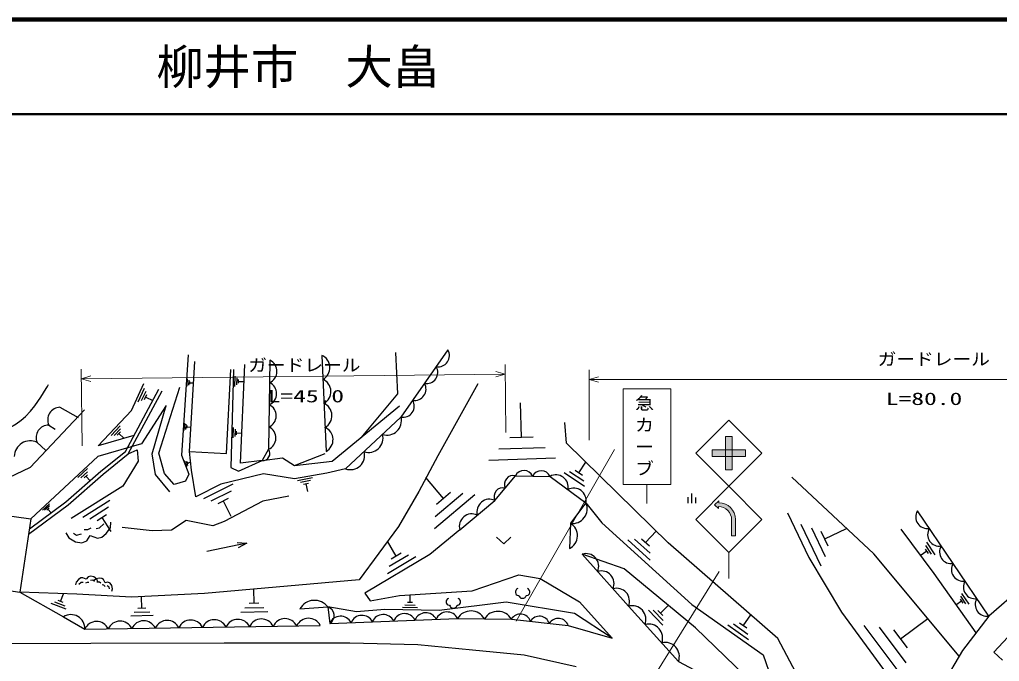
# Model space of a CAD drawing. Units: millimetres, scale not verified. Extents: x 40000 to 680000, y 20000 to 380000.
# Drawn here: x 390548 to 494230, y 312095 to 380000 of the extents above; entities that cross this region are included whole.
import ezdxf
from ezdxf.enums import TextEntityAlignment as Align

# ---------------------------------------------------------------- set-up
doc = ezdxf.new("R2010")
doc.units = ezdxf.units.MM
doc.header["$LTSCALE"] = 1000
for name, color, linetype, lineweight in [('M-BGD', 7, 'Continuous', 25), ('M-STR-HTXT', 7, 'Continuous', 13), ('M-TTL', 2, 'Continuous', 140), ('M-TTL-LINE', 7, 'Continuous', 50)]:
    doc.layers.add(name, color=color, linetype=linetype, lineweight=lineweight)
doc.layers.add('M-TTL-TXT', color=7, linetype='Continuous')
doc.styles.add('@ＭＳ ゴシック', font='')
doc.styles.add('ＭＳ ゴシック', font='')
doc.styles.get('@ＭＳ ゴシック').set_extended_font_data('@MS Gothic')
doc.styles.get('ＭＳ ゴシック').set_extended_font_data('MS Gothic')

# ---------------------------------------------------------------- blocks, each defined once
blk = doc.blocks.new('BUHIN1441')
at = {"layer": 'M-BGD'}
for p, q in [((-302, -379), (-249, 415)), ((-124, 283), (-160, -266)), ((-25, -139), (-7, 141)), ((-16, 1), (399, -26))]:
    blk.add_line(p, q, dxfattribs=at)
blk = doc.blocks.new('BUHIN1461')
at = {"layer": 'M-BGD'}
for p, q in [((-395, -536), (-364, 558)), ((-184, 382), (-206, -374)), ((-27, -192), (-16, 193)), ((-22, 1), (550, -16))]:
    blk.add_line(p, q, dxfattribs=at)
blk = doc.blocks.new('BUHIN264')
at = {"layer": 'M-BGD'}
blk.add_lwpolyline([(-518, 458), (-634, 398), (-724, 262), (-750, 146), (-750, 30), (-724, -90), (-664, -176), (-578, -236), (-458, -262), (-401, -262), (-352, -352), (-292, -458), (-176, -548), (-60, -574), (52, -574), (146, -548), (262, -488), (319, -428), (349, -352), (398, -262), (458, -262), (574, -236), (660, -176), (720, -90), (750, 30), (750, 146), (720, 262), (630, 398), (514, 458)], dxfattribs=at)
blk = doc.blocks.new('BUHIN266')
at = {"layer": 'M-BGD'}
blk.add_lwpolyline([(-750, 356), (0, -352), (750, 356)], dxfattribs=at)
blk = doc.blocks.new('BUHIN268')
at = {"layer": 'M-BGD'}
for p, q in [((-400, 102), (-400, -498)), ((0, 500), (0, -500)), ((400, 102), (400, -498))]:
    blk.add_line(p, q, dxfattribs=at)
blk = doc.blocks.new('BUHIN269')
at = {"layer": 'M-STR-HTXT'}
blk.add_lwpolyline([(1000, -288), (0, 0), (1000, 285)], dxfattribs=at)

msp = doc.modelspace()

# ---------------------------------------------------------------- hatches: boundary and pattern name
at = {"layer": 'M-STR-HTXT'}
for points in [[(465251, 335874), (465250, 332374), (465950, 332374), (465951, 335874)], [(463850, 334475), (467350, 334474), (467350, 333774), (463850, 333775)], [(465898, 325374), (465898, 327073), (465844, 327458), (465742, 327716), (465640, 327883), (465541, 328007), (465420, 328127), (465264, 328245), (465116, 328329), (464967, 328392), (464808, 328439), (464686, 328461), (464498, 328473), (464498, 328273), (464077, 328674), (464550, 329075), (464550, 328874), (464763, 328861), (464988, 328819), (465131, 328775), (465435, 328634), (465677, 328463), (465849, 328297), (465943, 328184), (466040, 328042), (466127, 327882), (466192, 327728), (466244, 327563), (466289, 327314), (466300, 327124), (466299, 325374)]]:
    msp.add_hatch(color=256, dxfattribs=at).paths.add_polyline_path(points)

# ---------------------------------------------------------------- linework, layer by layer
at = {"layer": 'M-BGD'}
for p, q in [((408391, 344516), (407690, 333918)), ((422529, 344471), (422973, 334314)), ((430314, 344766), (430536, 340392)), ((435874, 345062), (430906, 337946)), ((408516, 334316), (409091, 343816)), ((413928, 333055), (414374, 343508)), ((417043, 343953), (416894, 334537)), ((412445, 334093), (412891, 342989)), ((413188, 342989), (412890, 332610)), ((402376, 338625), (403703, 341483)), ((405291, 334118), (407491, 341116)), ((439032, 341471), (434791, 333841)), ((401739, 334314), (405290, 340913)), ((402053, 334053), (405643, 340724)), ((403083, 339560), (403753, 341004)), ((403892, 340666), (403429, 339668)), ((403772, 339809), (404008, 340317)), ((430536, 340392), (426661, 335761)), ((406041, 339167), (403441, 335118)), ((403890, 340063), (404645, 339712)), ((404591, 334068), (406041, 339167)), ((423640, 333276), (430758, 339132)), ((443666, 335780), (443543, 339470)), ((397414, 338705), (391660, 332593)), ((394821, 338979), (396749, 337892)), ((398869, 334912), (402376, 338625)), ((393634, 337101), (394326, 336656)), ((400235, 336013), (401192, 337026)), ((430906, 337946), (425048, 332460)), ((448434, 335185), (448231, 337360)), ((402645, 335998), (398869, 334912)), ((401213, 336707), (400552, 336008)), ((400876, 336029), (401213, 336385)), ((401044, 336207), (401573, 335707)), ((392398, 335272), (393288, 334431)), ((403441, 335118), (398842, 333769)), ((444908, 335821), (442424, 335739)), ((459166, 324654), (448434, 335185)), ((399135, 332206), (401739, 334314)), ((399393, 331900), (402053, 334053)), ((402053, 334053), (402982, 334475)), ((402982, 334475), (403108, 333293)), ((404940, 331868), (404591, 334068)), ((405890, 331968), (405291, 334118)), ((407690, 333918), (408440, 331918)), ((408738, 332314), (408516, 334316)), ((408516, 334316), (412445, 334093)), ((416894, 334537), (416226, 333351)), ((419636, 332832), (422899, 334092)), ((441272, 334582), (446151, 334744)), ((398842, 333769), (391742, 327171)), ((403108, 333293), (401461, 330633)), ((408254, 332676), (408009, 333328)), ((408157, 333268), (408326, 332817)), ((408387, 332967), (408302, 333197)), ((408345, 333082), (408685, 333210)), ((413705, 332239), (416226, 333351)), ((416226, 333351), (413928, 333055)), ((416226, 333351), (418376, 333647)), ((418376, 333647), (419636, 332832)), ((419636, 332832), (423640, 333276)), ((434791, 333841), (432786, 330064)), ((447273, 333591), (440212, 333357)), ((449720, 332030), (450466, 333158)), ((391660, 332593), (388639, 331155)), ((395426, 328962), (399135, 332206)), ((395677, 328650), (399393, 331900)), ((396726, 331540), (397747, 332488)), ((397747, 332169), (397042, 331513)), ((397367, 331514), (397726, 331848)), ((406440, 330019), (404940, 331868)), ((406890, 330818), (405890, 331968)), ((408440, 331918), (408090, 331168)), ((409183, 329497), (408738, 332314)), ((416374, 331943), (411852, 330831)), ((412890, 332610), (413705, 332239)), ((419636, 331423), (416374, 331943)), ((423047, 332016), (419636, 331423)), ((425048, 332460), (423047, 332016)), ((450332, 330612), (448175, 332039)), ((448751, 332180), (450242, 331194)), ((450099, 331779), (449340, 332281)), ((397546, 331681), (398042, 331147)), ((408090, 331168), (406890, 330818)), ((411852, 330831), (409183, 329497)), ((410032, 329321), (413147, 330878)), ((419971, 331251), (421535, 331551)), ((421342, 331241), (420262, 331034)), ((420576, 330837), (421126, 330943)), ((420851, 330890), (421008, 330073)), ((435405, 329322), (433524, 331545)), ((440847, 329126), (443018, 331732)), ((443018, 331732), (446679, 331669)), ((446679, 331669), (450471, 328867)), ((480945, 323478), (472255, 331587)), ((401461, 330633), (396014, 327214)), ((412924, 330111), (410772, 329035)), ((432786, 330064), (430628, 326364)), ((438708, 329734), (434455, 326133)), ((434511, 327410), (437450, 329898)), ((436153, 329956), (434657, 328689)), ((391582, 326110), (395426, 328962)), ((392966, 328106), (393695, 328783)), ((397236, 327367), (400101, 329165)), ((411551, 328808), (412646, 329356)), ((412098, 329082), (412912, 327454)), ((437124, 326025), (440847, 329126)), ((450471, 328867), (448849, 326706)), ((450471, 328867), (452169, 326761)), ((387686, 327731), (391742, 327171)), ((391498, 325549), (395677, 328650)), ((393696, 328555), (393192, 328087)), ((393424, 328088), (393680, 328326)), ((393552, 328207), (393906, 327826)), ((399958, 328403), (397978, 327160)), ((398752, 327014), (399760, 327647)), ((471800, 327825), (474070, 323090)), ((493109, 316891), (485550, 328018)), ((391742, 327171), (390577, 319432)), ((399256, 327330), (400196, 325833)), ((448849, 326706), (448725, 324038)), ((452169, 326761), (461679, 318132)), ((430628, 326364), (426464, 320738)), ((437124, 326025), (433960, 323420)), ((456780, 324659), (457898, 325891)), ((475372, 322169), (473265, 326565)), ((474333, 326235), (475789, 323197)), ((476125, 324282), (475384, 325828)), ((475754, 325055), (478052, 326156)), ((483799, 326072), (487301, 321402)), ((414596, 324591), (410366, 323726)), ((430392, 323241), (429462, 324805)), ((457260, 322819), (454902, 324958)), ((455630, 325022), (457259, 323543)), ((457195, 324282), (456365, 325035)), ((470769, 314529), (459166, 324654)), ((486518, 324695), (487409, 323376)), ((430918, 323554), (429865, 322928)), ((486533, 323745), (485843, 323279)), ((486376, 323977), (486689, 323513)), ((487048, 323431), (486433, 324343)), ((433960, 323420), (427073, 319326)), ((432470, 323153), (429476, 321373)), ((429643, 322155), (431712, 323384)), ((450082, 323446), (454973, 317943)), ((454525, 321883), (450082, 323446)), ((474070, 323090), (477506, 317317)), ((489968, 312652), (480945, 323478)), ((462064, 315632), (454525, 321883)), ((426464, 320738), (410108, 319275)), ((438426, 319573), (443389, 321247)), ((443389, 321247), (445623, 320875)), ((445623, 320875), (449779, 318393)), ((487301, 321402), (491747, 315112)), ((497294, 320532), (493109, 316891)), ((386849, 319954), (390577, 319432)), ((396618, 319200), (390577, 319432)), ((390577, 319432), (395201, 316811)), ((415365, 318239), (415327, 319747)), ((430733, 319077), (438426, 319573)), ((394251, 318396), (395341, 317975)), ((395168, 318329), (394613, 318543)), ((394890, 318436), (395209, 319261)), ((402400, 318891), (396618, 319200)), ((410108, 319275), (402400, 318891)), ((403479, 317703), (403448, 318950)), ((427073, 319326), (427631, 318520)), ((427631, 318520), (430733, 319077)), ((432140, 318310), (431581, 318322)), ((431860, 318316), (431878, 319148)), ((442024, 318346), (434952, 317478)), ((449282, 317166), (442024, 318346)), ((449779, 318393), (453252, 314560)), ((490227, 318459), (489624, 318051)), ((490090, 318662), (490364, 318255)), ((490678, 318184), (490139, 318982)), ((490214, 319290), (490994, 318136)), ((499016, 318864), (493642, 313085)), ((395480, 317616), (393902, 318225)), ((402667, 317304), (404316, 317345)), ((403899, 317713), (403059, 317692)), ((416830, 317333), (413946, 317261)), ((414383, 317758), (416376, 317807)), ((415872, 318252), (414857, 318227)), ((420208, 317655), (423176, 317852)), ((426216, 317355), (423176, 317852)), ((423176, 317852), (423368, 316113)), ((429182, 317603), (426216, 317355)), ((434952, 317478), (429182, 317603)), ((432645, 317779), (431053, 317814)), ((431307, 318076), (432407, 318052)), ((454973, 317943), (460271, 312100)), ((458610, 315930), (457088, 317504)), ((457590, 317515), (458642, 316428)), ((458631, 316937), (458095, 317491)), ((458363, 317214), (459185, 318010)), ((461679, 318132), (469219, 312778)), ((477506, 317317), (482370, 310701)), ((395201, 316811), (397436, 315500)), ((404692, 316952), (402305, 316893)), ((423368, 316113), (436889, 316651)), ((436889, 316651), (442593, 316573)), ((442593, 316573), (448605, 315879)), ((453252, 314560), (449282, 317166)), ((467104, 315871), (467917, 317016)), ((483780, 314488), (486645, 316647)), ((493109, 316891), (490319, 313250)), ((397436, 315500), (422366, 315882)), ((448605, 315879), (453252, 314560)), ((467295, 310604), (462064, 315632)), ((467692, 314378), (465501, 315933)), ((466104, 316060), (467618, 314985)), ((467490, 315597), (466719, 316145)), ((484055, 310397), (479923, 315879)), ((481489, 315721), (484344, 311933)), ((484506, 313523), (483053, 315452)), ((473011, 310316), (470769, 314529)), ((380360, 313945), (398094, 314011)), ((398094, 314011), (412203, 314077)), ((412203, 314077), (425496, 314075)), ((425496, 314075), (432697, 313871)), ((432697, 313871), (438472, 313326)), ((438472, 313326), (443953, 312782)), ((490319, 313250), (484119, 302713)), ((443953, 312782), (449455, 311558)), ((460271, 312100), (470914, 306459)), ((469219, 312778), (470102, 310264)), ((493642, 313085), (494573, 312219))]:
    msp.add_line(p, q, dxfattribs=at)
for points in [[(382944, 336757), (384063, 336453), (385185, 336212), (385875, 336121), (386568, 336091), (387173, 336125), (387778, 336221), (388396, 336382), (389010, 336604), (389601, 336883), (390173, 337220), (390700, 337601), (391183, 338024), (391694, 338560), (392166, 339142), (392791, 340045), (393370, 340986), (393492, 341192), (393614, 341398)], [(419052, 329571), (416300, 329060), (412205, 326885), (410989, 326437), (408174, 327013), (406638, 325990), (404590, 325926), (401391, 326246)], [(395442, 325685), (395766, 325170), (396459, 324742), (397126, 324636), (397664, 324864), (398027, 325404), (398784, 325130), (399249, 325240), (399714, 325615), (400164, 326213), (400210, 326815)], [(398645, 326142), (399015, 326230), (399471, 326640)], [(396239, 325672), (396578, 325463), (397102, 325587)], [(397384, 326044), (397776, 326037), (398135, 326222)], [(413558, 324672), (414596, 324591), (413673, 324111)], [(398844, 320517), (398711, 320784), (398395, 321026), (398075, 321111), (397802, 321026), (397598, 320781), (397243, 320951), (397011, 320921), (396766, 320761), (396517, 320492), (396465, 320200)], [(397261, 320451), (397076, 320427), (396834, 320249)], [(397880, 320437), (397689, 320460), (397505, 320387)], [(398457, 320562), (398302, 320681), (398040, 320646)], [(400325, 319520), (400384, 319786), (400297, 320141), (400118, 320386), (399874, 320483), (399588, 320425), (399433, 320752), (399249, 320863), (398983, 320890), (398650, 320842), (398445, 320664)], [(399158, 320385), (399012, 320473), (398737, 320486)], [(399591, 320018), (399468, 320144), (399295, 320198)], [(400074, 319775), (400032, 319949), (399825, 320075)]]:
    msp.add_lwpolyline(points, dxfattribs=at)
for centre, radius, start, end in [((421976, 343175), 1409, 298.11836, 66.88162), ((434843, 344459), 1195, 259.84198, 30.31895), ((416482, 342784), 1296, 293.85159, 64.32856), ((433601, 342680), 1195, 259.84198, 30.31895), ((416444, 340431), 1296, 293.85159, 64.32856), ((422087, 340636), 1409, 298.11836, 66.88162), ((432359, 340901), 1195, 259.84198, 30.31895), ((416407, 338077), 1296, 293.85159, 64.32856), ((422198, 338096), 1409, 298.11836, 66.88162), ((431117, 339122), 1195, 259.84198, 30.31895), ((394857, 337642), 1338, 91.57167, 203.86162), ((393629, 335772), 1329, 89.80138, 202.09133), ((429439, 337556), 1518, 251.35112, 14.88996), ((416369, 335723), 1296, 293.85159, 64.32856), ((422309, 335557), 1409, 298.11836, 66.88162), ((427486, 335727), 1518, 251.35112, 14.88996), ((391684, 333718), 1710, 65.32416, 177.6141), ((416286, 334098), 749, 265.39605, 35.87302), ((425534, 333899), 1518, 251.35112, 14.88996), ((443926, 331294), 1008, 23.78278, 154.25975), ((445756, 331263), 1008, 23.78278, 154.25975), ((447304, 330531), 1298, 348.30522, 118.78219), ((442776, 330830), 934, 74.94823, 205.4252), ((441690, 329527), 934, 74.94823, 205.4252), ((449200, 329130), 1298, 348.30522, 118.78219), ((440274, 327922), 1334, 64.55938, 195.03635), ((449068, 328231), 1541, 261.85755, 24.37416), ((438412, 326371), 1334, 64.55938, 195.03635), ((486608, 327381), 1234, 148.9513, 279.42826), ((448074, 325405), 1514, 295.47483, 59.18374), ((487868, 325526), 1234, 148.9513, 279.42826), ((450474, 322153), 1351, 336.38734, 106.86431), ((489128, 323672), 1234, 148.9513, 279.42826), ((490387, 321818), 1234, 148.9513, 279.42826), ((452104, 320319), 1351, 336.38734, 106.86431), ((491647, 319963), 1234, 148.9513, 279.42826), ((453734, 318484), 1351, 336.38734, 106.86431), ((421757, 316773), 1783, 37.2424, 150.33811), ((492907, 318109), 1234, 148.9513, 279.42826), ((422871, 316938), 963, 301.06022, 71.5372), ((435783, 316086), 1242, 27.03908, 157.51606), ((438303, 315760), 1671, 30.63773, 147.79842), ((441155, 315721), 1671, 30.63773, 147.79842), ((455352, 316512), 1480, 339.55426, 104.84491), ((395991, 315595), 1449, 356.22391, 123.00241), ((398692, 314944), 1373, 25.63954, 156.11652), ((401185, 314982), 1373, 25.63954, 156.11652), ((403678, 315021), 1373, 25.63954, 156.11652), ((406170, 315059), 1373, 25.63954, 156.11652), ((408663, 315097), 1373, 25.63954, 156.11652), ((411156, 315135), 1373, 25.63954, 156.11652), ((413649, 315173), 1373, 25.63954, 156.11652), ((416142, 315212), 1373, 25.63954, 156.11652), ((418635, 315250), 1373, 25.63954, 156.11652), ((421128, 315288), 1373, 25.63954, 156.11652), ((424515, 315638), 1242, 27.03908, 157.51606), ((426769, 315728), 1242, 27.03908, 157.51606), ((429022, 315818), 1242, 27.03908, 157.51606), ((431276, 315907), 1242, 27.03908, 157.51606), ((433529, 315997), 1242, 27.03908, 157.51606), ((443542, 315995), 1111, 18.17186, 148.64883), ((445546, 315764), 1111, 18.17186, 148.64883), ((447550, 315532), 1111, 18.17186, 148.64883), ((457118, 314564), 1480, 339.55426, 104.84491), ((458884, 312617), 1480, 339.55426, 104.84491)]:
    msp.add_arc(centre, radius, start, end, dxfattribs=at)
at = {"layer": 'M-STR-HTXT'}
for p, q in [((441927, 343494), (442006, 336328)), ((397169, 334893), (397079, 343000)), ((397090, 342000), (441938, 342494)), ((450809, 335493), (450810, 342933)), ((450810, 341933), (518706, 341924)), ((454404, 340937), (454402, 330799)), ((459465, 340936), (454404, 340937)), ((459464, 330798), (459465, 340936)), ((465601, 337624), (462100, 334125)), ((469100, 334124), (465601, 337624)), ((465251, 335874), (465250, 332374)), ((465951, 335874), (465251, 335874)), ((465950, 332374), (465951, 335874)), ((443079, 316359), (453515, 334520)), ((462100, 334125), (465600, 330624)), ((463850, 334475), (467350, 334474)), ((463850, 333775), (463850, 334475)), ((465600, 330624), (469100, 334124)), ((467350, 334474), (467350, 333774)), ((467350, 333774), (463850, 333775)), ((465250, 332374), (465950, 332374)), ((454402, 330799), (459464, 330798)), ((456933, 328791), (456933, 330798)), ((462100, 327125), (465600, 330624)), ((465600, 330624), (469100, 327124)), ((464550, 329075), (464077, 328674)), ((464498, 328273), (464077, 328674)), ((464550, 329075), (464550, 328874)), ((464498, 328473), (464498, 328273)), ((465599, 323624), (462100, 327125)), ((469100, 327124), (465599, 323624)), ((465898, 325374), (465898, 327073)), ((466299, 325374), (466300, 327124)), ((465898, 325374), (466299, 325374)), ((465599, 323624), (465599, 320850)), ((457062, 309549), (464584, 321620))]:
    msp.add_line(p, q, dxfattribs=at)
for points in [[(398093, 341723), (397090, 342000), (398087, 342296)], [(440935, 342770), (441938, 342494), (440941, 342198)]]:
    msp.add_lwpolyline(points, dxfattribs=at)
for centre, radius in [((464550, 327124), 1750), ((464498, 327073), 1400)]:
    msp.add_arc(centre, radius, 359.99229, 89.99229, dxfattribs=at)
at = {"layer": 'M-TTL'}
msp.add_line((680000, 380000), (40000, 380000), dxfattribs=at)
at = {"layer": 'M-TTL-LINE'}
msp.add_line((40000, 370000), (680000, 370000), dxfattribs=at)

# ---------------------------------------------------------------- block references
at = {"rotation": 359.99229}
for name, p in [('BUHIN1461', (413724, 341723)), ('BUHIN269', (450810, 341933)), ('BUHIN1441', (408577, 341584)), ('BUHIN1441', (408280, 336901)), ('BUHIN1461', (413530, 336270)), ('BUHIN268', (461656, 329352)), ('BUHIN266', (441778, 324892)), ('BUHIN264', (443775, 319342)), ('BUHIN264', (436450, 318307))]:
    msp.add_blockref(name, p, dxfattribs=at)

# ---------------------------------------------------------------- texts
at = {"layer": 'M-STR-HTXT', "style": 'ＭＳ ゴシック'}
for s, width, p in [('ガードレール', 1.1, (414739, 342384)), ('ガードレール', 1.1, (481339, 343021)), ('L=45.0', 1.5, (416800, 339110)), ('L=80.0', 1.5, (482216, 338829))]:
    msp.add_text(s, height=1320, rotation=359.992, dxfattribs=dict(at, width=width)).set_placement(p, align=Align.BOTTOM_LEFT)
at = {"layer": 'M-STR-HTXT', "insert": (455762, 340337), "char_height": 1466, "attachment_point": 7, "rotation": 269.992, "style": '@ＭＳ ゴシック'}
msp.add_mtext('\\T1.28;\\W0.9;急カーブ', dxfattribs=at)
at = {"layer": 'M-TTL-TXT', "style": 'ＭＳ ゴシック'}
msp.add_text('柳井市\u3000大畠', height=3666, dxfattribs=at).set_placement((405024, 375000), align=Align.MIDDLE_LEFT)

doc.saveas('drawing.dxf')
